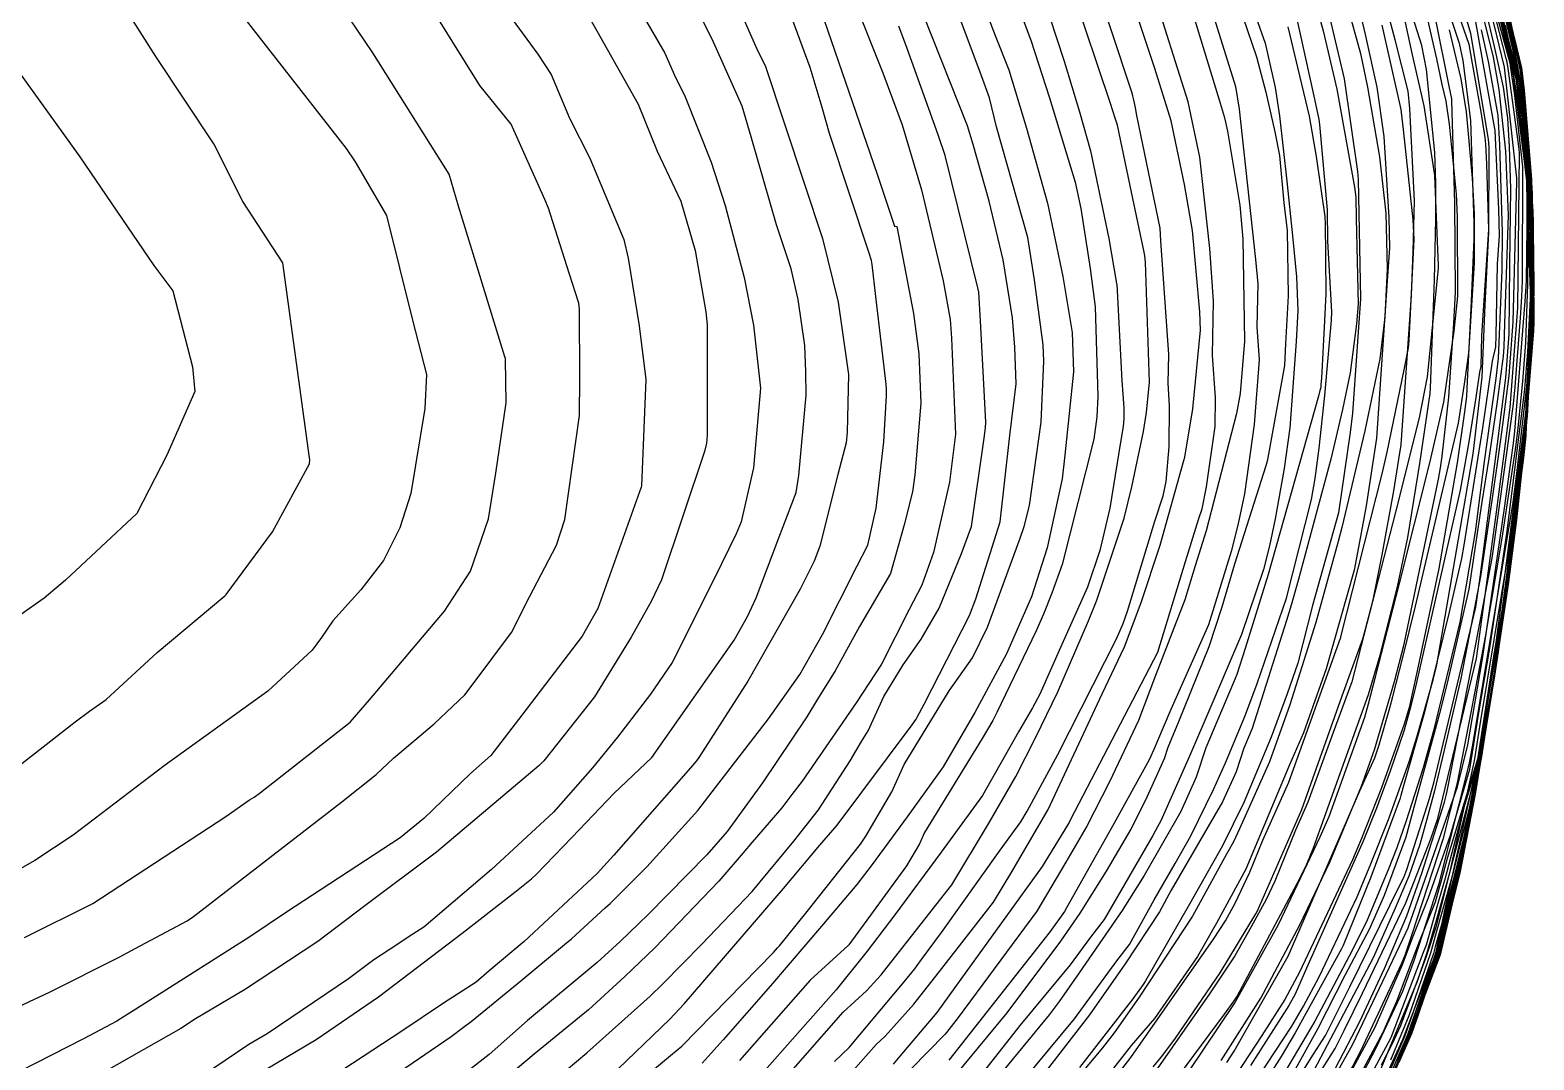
# Model space of a CAD drawing. Extents: x 0 to 298, y 0 to 220.
# Drawn here: x 217.3 to 297.9, y 73.9 to 129.2 of the extents above; entities that cross this region are included whole.
import ezdxf

# ---------------------------------------------------------------- set-up
doc = ezdxf.new("R2010")
doc.units = 0
doc.layers.add('LINES', color=1, linetype='CONTINUOUS')

msp = doc.modelspace()

# ---------------------------------------------------------------- linework, layer by layer
at = {"layer": 'LINES', "color": 1}
for points in [[(247.914, 171.481, 0), (251.782, 166.479, 0), (253.257, 164.548, 0), (253.957, 163.504, 0), (255.899, 160.193, 0), (257.071, 158.055, 0), (262.248, 148.641, 0), (262.6, 147.971, 0), (263.186, 146.784, 0), (264.544, 143.852, 0), (265.547, 141.815, 0), (266.364, 139.93, 0), (268.187, 135.499, 0), (269.994, 131.176, 0), (270.953, 128.641, 0), (271.947, 125.546, 0), (273.328, 121.027, 0), (273.63, 119.604, 0), (274.121, 116.396, 0), (274.393, 114.33, 0), (274.538, 109.534, 0), (274.49, 108.431, 0), (274.32, 107.23, 0)], [(208.904, 168.938, 0), (211.672, 167.575, 0), (215.51, 165.477, 0), (215.884, 165.218, 0), (216.148, 165.076, 0), (216.676, 164.659, 0), (225.592, 156.79, 0), (225.786, 156.598, 0), (229.178, 152.974, 0), (231.908, 150.042, 0), (233.9, 147.457, 0), (237.541, 143.074, 0), (237.543, 143.073, 0), (241.227, 137.938, 0), (243.679, 134.534, 0), (245.176, 132.567, 0), (246.964, 130.298, 0), (247.261, 129.845, 0), (247.659, 129.146, 0), (249.886, 125.208, 0), (250.897, 122.69, 0), (252.16, 119.996, 0), (252.929, 117.364, 0)], [(214.637, 162.115, 0), (219.418, 158.799, 0), (220.904, 157.691, 0), (223.441, 154.968, 0), (227.562, 150.773, 0), (228.015, 150.285, 0), (231.191, 146.13, 0), (232.319, 144.538, 0), (244.49, 127.885, 0), (245.216, 126.809, 0), (246.19, 124.466, 0), (247.287, 122.306, 0), (249.109, 117.944, 0), (249.351, 116.95, 0), (249.94, 113.311, 0), (250.293, 110.43, 0), (250.055, 104.719, 0), (250.039, 104.656, 0), (249.863, 104.153, 0), (247.716, 98.149, 0), (246.877, 96.654, 0), (243.647, 92.416, 0)], [(224.007, 127.763, 0), (219.209, 135.337, 0), (218.692, 136.026, 0), (215.053, 140.302, 0)], [(295.582, 134.068, 0), (296.649, 128.893, 0), (297.344, 125.328, 0), (297.59, 122.239, 0), (297.824, 119.302, 0), (297.835, 115.962, 0), (297.864, 113, 0), (297.669, 110.301, 0), (297.379, 106.636, 0), (296.683, 101.237, 0), (296.169, 97.053, 0), (296.007, 95.81, 0), (295.822, 94.526, 0), (294.775, 88.171, 0), (293.959, 83.943, 0), (293.625, 82.601, 0), (292.91, 79.564, 0), (291.917, 76.968, 0), (291.317, 75.296, 0), (290.239, 72.845, 0)], [(290.578, 73.876, 0), (291.189, 75.207, 0), (291.571, 76.202, 0), (292.923, 79.58, 0), (293.521, 82.563, 0), (294.945, 89.283, 0), (295.123, 90.088, 0), (295.354, 91.571, 0), (296.024, 96.204, 0), (296.866, 102.661, 0), (297.1, 104.566, 0), (297.416, 107.025, 0), (297.803, 111.904, 0), (297.886, 112.907, 0), (297.878, 113.957, 0), (297.861, 119.203, 0), (297.405, 124.933, 0), (297.378, 125.28, 0), (297.335, 125.488, 0), (295.591, 134.492, 0)], [(226.676, 132.504, 0), (234.219, 122.821, 0), (234.692, 122.117, 0), (236.377, 119.228, 0), (237.775, 113.614, 0), (238.526, 110.708, 0), (238.429, 108.876, 0), (237.688, 104.321, 0), (237.093, 102.476, 0), (236.215, 100.725, 0), (235.002, 99.146, 0), (233.501, 97.484, 0), (232.898, 96.594, 0), (232.382, 95.905, 0), (230.02, 93.709, 0), (224.458, 89.693, 0), (219.571, 85.981, 0), (217.519, 84.61, 0), (216.182, 83.868, 0)], [(247.468, 70.703, 0), (251.609, 74.145, 0), (252.224, 74.648, 0), (257.135, 79.688, 0), (257.347, 79.928, 0), (257.461, 80.032, 0), (258.869, 81.8, 0), (261.804, 85.491, 0), (262.084, 85.925, 0), (263.488, 88.304, 0), (264.147, 89.765, 0), (266.569, 93.72, 0), (267.82, 95.492, 0), (268.617, 97.149, 0), (270.366, 101.922, 0), (270.585, 102.537, 0), (270.87, 103.664, 0), (271.504, 108.139, 0), (271.648, 111.409, 0), (271.6, 112.289, 0), (271.139, 115.788, 0), (270.792, 118.06, 0), (269.108, 123.995, 0), (268.724, 125.552, 0), (268.302, 126.731, 0), (265.966, 132.957, 0)], [(260.414, 73.823, 0), (261.19, 74.577, 0), (264.157, 78.113, 0), (264.719, 78.808, 0), (264.855, 78.987, 0), (265.085, 79.299, 0), (266.146, 80.752, 0), (269.307, 85.179, 0), (270.409, 86.701, 0), (270.75, 87.26, 0), (272.385, 90.307, 0), (275.533, 96.52, 0), (275.896, 97.334, 0), (276.123, 98.004, 0), (277.597, 102.833, 0), (278.052, 104.181, 0), (278.207, 104.955, 0), (278.361, 106.821, 0), (278.391, 109.013, 0), (278.308, 110.238, 0), (278.339, 111.771, 0), (277.926, 117.868, 0), (277.877, 118.551, 0), (276.632, 124.6, 0), (276.555, 125.014, 0), (276.525, 125.184, 0), (276.456, 125.517, 0), (276.415, 125.664, 0), (276.357, 125.857, 0), (274.119, 132.614, 0)], [(261.419, 73.353, 0), (262.64, 74.743, 0), (263.121, 75.182, 0), (264.675, 76.911, 0), (266.174, 78.818, 0), (268.945, 82.388, 0), (269.919, 84.011, 0), (271.866, 87.348, 0), (274.778, 93.562, 0), (275.978, 96.085, 0), (276.868, 98.463, 0), (277.882, 101.539, 0), (279.161, 106.08, 0), (279.211, 106.265, 0), (279.641, 108.864, 0), (280.044, 113.074, 0), (280.011, 114.063, 0), (279.612, 118.429, 0), (279.195, 120.898, 0), (278.467, 124.319, 0), (277.601, 127.13, 0), (275.847, 132.417, 0)], [(277.512, 73.542, 0), (277.976, 74.105, 0), (278.698, 75.079, 0), (281.099, 78.586, 0), (283.007, 81.756, 0), (283.098, 81.925, 0), (285.476, 87.358, 0), (287.651, 93.449, 0), (288.75, 96.518, 0), (288.899, 97.029, 0), (289.305, 98.61, 0), (289.784, 101.02, 0), (290.419, 104.457, 0), (290.688, 106.152, 0), (290.804, 106.931, 0), (291.365, 114.939, 0), (291.452, 117.308, 0), (291.519, 120.022, 0), (291.269, 124.983, 0), (291.178, 125.898, 0), (290.492, 128.658, 0), (289.391, 132.769, 0)], [(283.706, 68.902, 0), (287.271, 74.534, 0), (287.753, 75.495, 0), (288.739, 77.497, 0), (291.066, 82.354, 0), (292.4, 85.784, 0), (292.783, 86.874, 0), (293.711, 90.717, 0), (294.849, 95.46, 0), (295.889, 103.035, 0), (296.329, 106.45, 0), (296.659, 108.925, 0), (296.84, 111.272, 0), (297.066, 114.286, 0), (297.151, 122.558, 0), (297.15, 122.814, 0), (296.55, 127.116, 0), (296.493, 127.462, 0), (296.447, 127.655, 0), (295.212, 132.489, 0)], [(287.633, 71.022, 0), (289.487, 74.606, 0), (290.895, 77.607, 0), (291.502, 79.244, 0), (292.858, 83.39, 0), (294.457, 89.766, 0), (294.548, 90.23, 0), (294.644, 90.738, 0), (296.73, 103.282, 0), (296.817, 103.855, 0), (297.009, 105.391, 0), (297.546, 110.056, 0), (297.615, 110.894, 0), (297.783, 114.042, 0), (297.861, 116.135, 0), (297.872, 117.141, 0), (297.725, 122.14, 0), (297.193, 127.153, 0), (297.173, 127.292, 0), (297.157, 127.351, 0), (295.867, 132.375, 0)], [(295.586, 132.415, 0), (296.471, 128.971, 0), (296.913, 127.353, 0), (297.479, 123.493, 0), (297.612, 122.239, 0), (297.649, 120.99, 0), (297.59, 115.55, 0), (297.474, 112.419, 0), (297.316, 110.325, 0), (297.078, 107.835, 0), (296.948, 106.797, 0), (296.223, 102.031, 0), (295.339, 96.716, 0), (294.554, 92.569, 0), (293.813, 88.786, 0), (293.051, 85.747, 0), (291.385, 80.653, 0), (291.141, 79.895, 0), (291.012, 79.521, 0), (290.816, 79.062, 0), (290.33, 78.009, 0), (288.65, 74.428, 0), (287.754, 72.695, 0)], [(290.512, 132.014, 0), (291.409, 127.859, 0), (292.029, 125.115, 0), (292.584, 121.504, 0), (292.597, 121.389, 0), (292.674, 119.584, 0), (292.8, 116.542, 0), (292.801, 116.407, 0), (292.763, 116.049, 0), (292.21, 110.569, 0), (291.772, 108.368, 0), (290.507, 103.321, 0), (288.503, 95.534, 0), (288.167, 94.207, 0), (287.159, 91.483, 0), (285.812, 87.743, 0), (285.147, 86.247, 0), (284.038, 83.517, 0), (283.565, 82.518, 0), (282.762, 81.055, 0), (281.896, 79.499, 0), (280.526, 77.468, 0), (277.22, 72.722, 0)], [(293.348, 131.572, 0), (294.437, 128.431, 0), (294.622, 127.389, 0), (295.081, 124.805, 0), (295.306, 123.421, 0), (295.339, 123.054, 0), (295.394, 122.003, 0), (295.501, 118.489, 0), (295.126, 112.784, 0), (295.093, 111.132, 0), (295.02, 110.819, 0), (294.825, 109.462, 0), (294.447, 107.083, 0), (293.978, 104.49, 0), (291.538, 93.777, 0), (291.259, 92.643, 0), (290.966, 91.621, 0), (290.223, 89.417, 0), (289.491, 87.432, 0), (288.768, 85.652, 0), (285.734, 78.837, 0), (285.13, 77.442, 0), (284.786, 76.838, 0), (282.733, 73.616, 0)], [(288.238, 73.492, 0), (289.42, 75.68, 0), (290.881, 79.039, 0), (291.46, 80.562, 0), (292.263, 82.571, 0), (293.45, 85.978, 0), (294.487, 89.513, 0), (294.978, 92.536, 0), (295.576, 96.018, 0), (296.493, 102.301, 0), (297.453, 109.908, 0), (297.607, 111.915, 0), (297.828, 116.206, 0), (297.751, 119.594, 0), (297.692, 121.759, 0), (297.428, 124.692, 0), (296.993, 127.335, 0), (295.866, 132.079, 0)], [(295.959, 132.289, 0), (297.14, 127.629, 0), (297.225, 127.185, 0), (297.288, 126.496, 0), (297.77, 121.132, 0), (297.9, 116.359, 0), (297.916, 115.643, 0), (297.847, 114.304, 0), (297.757, 111.755, 0), (297.676, 110.139, 0), (296.081, 97.798, 0), (295.9, 96.447, 0), (295.795, 95.803, 0), (294.903, 90.048, 0), (293.271, 84.725, 0), (292.955, 83.531, 0), (292.832, 83.095, 0), (292.629, 82.374, 0), (291.744, 80.163, 0), (290.565, 77.059, 0), (289.835, 75.38, 0), (288.251, 72.448, 0)], [(288.563, 69.1, 0), (291.063, 74.794, 0), (291.299, 75.346, 0), (291.373, 75.564, 0), (292.699, 79.588, 0), (293.695, 83.381, 0), (293.905, 84.198, 0), (295.465, 92.55, 0), (295.91, 95.098, 0), (296.929, 103.675, 0), (297.272, 106.582, 0), (297.395, 107.408, 0), (297.48, 108.213, 0), (297.595, 110.314, 0), (297.81, 113.748, 0), (297.682, 117.125, 0), (297.609, 120.424, 0), (297.438, 122.561, 0), (296.848, 126.688, 0), (295.565, 132.279, 0)], [(289.02, 71.732, 0), (291.685, 78.136, 0), (292.212, 79.678, 0), (292.737, 81.536, 0), (293.381, 83.823, 0), (295.038, 90.087, 0), (295.058, 90.153, 0), (295.069, 90.224, 0), (296.08, 96.362, 0), (296.501, 99.522, 0), (297.385, 106.23, 0), (297.51, 107.408, 0), (297.539, 107.926, 0), (297.893, 114.939, 0), (297.826, 118.877, 0), (297.834, 119.663, 0), (297.422, 125.234, 0), (297.399, 125.486, 0), (297.304, 125.985, 0), (296.205, 131.865, 0)], [(296.239, 131.511, 0), (297.331, 126.291, 0), (297.769, 120.745, 0), (297.876, 119.478, 0), (297.893, 118.82, 0), (297.933, 113.533, 0), (297.907, 113.041, 0), (297.455, 107.555, 0), (297.395, 107.035, 0), (296.225, 98.151, 0), (295.653, 94.71, 0), (294.921, 90.023, 0), (293.178, 82.106, 0), (292.801, 80.328, 0), (292.643, 79.538, 0), (292.285, 78.644, 0), (290.881, 74.986, 0), (289.118, 71.141, 0)], [(289.496, 71.419, 0), (291.165, 75.285, 0), (292.104, 77.955, 0), (292.647, 79.603, 0), (293.377, 82.385, 0), (293.835, 84.17, 0), (293.999, 84.828, 0), (294.228, 86.07, 0), (295.887, 94.956, 0), (296.689, 101.758, 0), (297.161, 104.925, 0), (297.488, 108.012, 0), (297.772, 113.186, 0), (297.812, 113.982, 0), (297.804, 114.428, 0), (297.809, 114.86, 0), (297.706, 119.508, 0), (297.308, 124.484, 0), (297.057, 126.239, 0), (296.511, 128.618, 0), (295.797, 132.059, 0)], [(296.034, 132.248, 0), (297.021, 128.195, 0), (297.275, 127.155, 0), (297.403, 125.966, 0), (297.811, 121.157, 0), (297.91, 117.38, 0), (297.927, 115.076, 0), (297.761, 111.967, 0), (297.501, 108.805, 0), (297.075, 105.112, 0), (296.533, 100.996, 0), (295.059, 92.126, 0), (294.72, 89.959, 0), (293.397, 83.951, 0), (292.666, 81.032, 0), (292.136, 79.414, 0), (290.774, 75.744, 0), (290.324, 74.784, 0), (289.731, 73.638, 0)], [(296.079, 131.597, 0), (296.934, 127.48, 0), (297.235, 125.853, 0), (297.491, 122.494, 0), (297.803, 118.591, 0), (297.828, 117.467, 0), (297.811, 115.911, 0), (297.839, 114.301, 0), (297.694, 111.433, 0), (297.495, 107.811, 0), (296.927, 102.442, 0), (296.106, 96.934, 0), (295.825, 94.545, 0), (295.242, 91.424, 0), (294.356, 86.618, 0), (293.719, 84.072, 0), (292.961, 81.112, 0), (292.641, 79.977, 0), (292.542, 79.624, 0), (291.726, 77.24, 0), (291.012, 75.209, 0), (289.811, 72.426, 0)], [(295.667, 132.25, 0), (296.888, 126.838, 0), (296.974, 126.477, 0), (296.995, 126.313, 0), (297.672, 120.196, 0), (297.757, 115.494, 0), (297.836, 113.387, 0), (297.759, 112.154, 0), (297.368, 106.705, 0), (296.05, 96.238, 0), (295.915, 95.098, 0), (294.111, 84.788, 0), (293.997, 84.177, 0), (293.144, 80.854, 0), (292.803, 79.557, 0), (292.35, 78.181, 0), (291.723, 76.331, 0), (291.359, 75.316, 0), (290.678, 73.769, 0)], [(213.645, 75.386, 0), (218.297, 77.559, 0), (222.04, 79.424, 0), (222.903, 79.893, 0), (225.686, 81.386, 0), (226.028, 81.609, 0), (233.982, 87.77, 0), (235.816, 89.24, 0), (236.748, 90.108, 0), (238.944, 91.949, 0), (240.582, 93.514, 0), (241.09, 94.166, 0), (243.085, 96.856, 0), (244.053, 98.775, 0), (245.507, 101.539, 0), (245.95, 102.921, 0), (246.725, 108.492, 0), (246.758, 110.493, 0), (246.724, 114.209, 0), (246.689, 114.528, 0), (246.177, 116.134, 0), (245.061, 119.635, 0), (244.881, 120.09, 0), (243.068, 124.14, 0), (241.38, 126.208, 0), (238.395, 131.014, 0)], [(228.202, 72.394, 0), (232.601, 75.012, 0), (235.953, 77.302, 0), (240.444, 80.711, 0), (243.27, 82.915, 0), (244.16, 83.635, 0), (244.409, 83.87, 0), (246.344, 85.876, 0), (248.592, 88.226, 0), (250.609, 90.151, 0), (255.027, 96.445, 0), (255.746, 97.708, 0), (256.216, 98.71, 0), (257.417, 101.933, 0), (258.363, 104.365, 0), (258.501, 105.28, 0), (258.897, 109.587, 0), (258.882, 110.835, 0), (258.815, 112.256, 0), (258.462, 114.725, 0), (258.079, 116.373, 0), (257.3, 118.724, 0), (255.946, 123.464, 0), (255.456, 125.098, 0), (253.913, 128.529, 0), (252.796, 130.839, 0)], [(254.933, 131.147, 0), (256.296, 128.052, 0), (256.688, 127.292, 0), (258.793, 120.965, 0), (259.768, 117.991, 0), (260.616, 114.576, 0), (261.155, 110.708, 0), (261.087, 107.6, 0), (261.031, 107.033, 0), (260.583, 105.329, 0), (259.632, 101.487, 0), (259.316, 100.686, 0), (258.575, 99.174, 0), (255.757, 94.245, 0), (253.176, 90.191, 0), (253.006, 89.968, 0), (252.692, 89.589, 0), (248.581, 84.896, 0), (247.672, 83.922, 0), (243.761, 80.264, 0), (241.894, 78.703, 0), (241.192, 78.081, 0), (239.432, 76.963, 0), (237.207, 75.455, 0), (232.474, 72.36, 0)], [(249.317, 131.376, 0), (251.306, 127.946, 0), (251.88, 126.643, 0), (252.366, 125.7, 0), (253.794, 122.088, 0), (254.55, 119.765, 0), (255.571, 115.903, 0), (256.07, 113.354, 0), (256.436, 109.967, 0), (256.06, 105.69, 0), (255.398, 102.796, 0), (255.141, 102.144, 0), (253.961, 99.733, 0), (251.703, 95.236, 0), (250.535, 93.542, 0), (248.771, 91.23, 0), (247.424, 89.6, 0), (245.342, 87.216, 0), (242.016, 84.129, 0), (238.389, 81.044, 0), (237.6, 80.543, 0)], [(259.278, 131.39, 0), (262.705, 121.455, 0), (263.638, 118.663, 0), (263.76, 118.635, 0), (264.641, 113.98, 0), (264.944, 111.807, 0), (265.048, 109.163, 0), (264.72, 105.318, 0), (264.597, 104.404, 0), (264.149, 102.626, 0), (263.409, 100.017, 0), (261.745, 97.17, 0), (260.446, 94.805, 0), (259.495, 93.276, 0), (258.934, 92.324, 0), (256.548, 88.778, 0), (254.654, 86.17, 0), (253.564, 84.923, 0), (250.416, 81.725, 0), (248.922, 80.266, 0), (247.672, 79.145, 0), (243.951, 76.033, 0), (241.89, 74.205, 0), (240.669, 73.261, 0)], [(261.378, 130.991, 0), (263.012, 126.891, 0), (264.045, 124.096, 0), (265.087, 120.617, 0), (266.245, 115.72, 0), (266.609, 113.654, 0), (266.687, 112.655, 0), (266.895, 107.495, 0), (266.573, 104.918, 0), (265.727, 101.152, 0), (265.092, 99.403, 0), (264.418, 98.085, 0), (262.932, 95.146, 0), (261.567, 93.073, 0), (258.685, 88.874, 0), (258.126, 88.152, 0), (257.593, 87.447, 0), (255.99, 85.6, 0), (255.508, 85.031, 0), (254.207, 83.512, 0), (250.766, 79.937, 0), (249.164, 78.384, 0), (247.217, 76.595, 0), (244.303, 74.232, 0), (241.952, 72.262, 0)], [(268.206, 131.051, 0), (269.026, 128.893, 0), (269.758, 127.058, 0), (270.709, 123.916, 0), (271.836, 119.899, 0), (272.653, 115.964, 0), (273.156, 112.962, 0), (273.232, 110.838, 0), (272.77, 106.363, 0), (272.632, 105.107, 0), (271.819, 101.4, 0), (270.985, 98.769, 0), (269.634, 95.716, 0), (267.941, 92.56, 0), (266.245, 89.639, 0), (264.319, 86.965, 0), (262.424, 84.401, 0), (261.614, 83.33, 0), (259.827, 81.216, 0), (256.984, 77.897, 0), (254.437, 74.999, 0), (253.316, 73.733, 0)], [(263.57, 73.687, 0), (263.929, 74.114, 0), (265.918, 76.452, 0), (267.2, 78.247, 0), (271.577, 84.289, 0), (272.93, 86.511, 0), (272.977, 86.598, 0), (273.093, 86.829, 0), (277.751, 95.804, 0), (279.25, 100.659, 0), (279.959, 102.981, 0), (280.13, 103.487, 0), (280.366, 104.665, 0), (280.825, 107.904, 0), (280.846, 109.44, 0), (280.689, 111.745, 0), (280.747, 114.629, 0), (280.555, 117.464, 0), (280.004, 122.36, 0), (279.387, 125.338, 0), (277.474, 131.396, 0)], [(282.651, 130.909, 0), (283.52, 128.484, 0), (284.043, 126.109, 0), (284.286, 124.59, 0), (284.671, 121.072, 0), (284.986, 118.136, 0), (285.188, 115.942, 0), (285.26, 114.138, 0), (285.171, 112.477, 0), (284.83, 107.842, 0), (284.542, 105.647, 0), (284.045, 102.955, 0), (283.739, 101.502, 0), (283.421, 100.227, 0), (282.251, 96.747, 0), (280.702, 93.14, 0), (279.459, 90.22, 0), (277.916, 86.742, 0), (277.743, 86.428, 0), (277.482, 85.965, 0), (274.883, 81.458, 0), (274.138, 80.504, 0), (273.06, 79.02, 0), (270.36, 75.768, 0), (266.878, 71.34, 0)], [(270.138, 89.125, 0), (271.203, 91.196, 0), (272.389, 93.663, 0), (274.044, 97.487, 0), (274.478, 98.583, 0), (275.943, 102.999, 0), (276.36, 104.669, 0), (276.987, 107.635, 0), (277.158, 108.664, 0), (277.314, 110.296, 0), (277.097, 116.726, 0), (277.066, 117.067, 0), (277.033, 117.26, 0), (276.348, 120.481, 0), (275.587, 124.073, 0), (275.47, 124.458, 0), (275.216, 125.248, 0), (273.165, 131.383, 0)], [(286.052, 131.232, 0), (286.624, 129.145, 0), (287.366, 126.017, 0), (288.304, 120.747, 0), (288.378, 120.222, 0), (288.4, 119.094, 0), (288.503, 114.467, 0), (288.408, 113.418, 0), (288.076, 110.791, 0), (287.671, 108.815, 0), (287.038, 106.164, 0), (285.284, 99.637, 0), (284.912, 98.319, 0), (284.658, 97.495, 0), (282.813, 91.695, 0), (282.366, 90.64, 0), (281.953, 89.375, 0), (281.227, 87.771, 0), (278.481, 83.02, 0), (277.851, 81.871, 0), (275.999, 79.077, 0), (274.094, 76.339, 0), (270.784, 72.055, 0)], [(293.14, 130.84, 0), (293.921, 128.486, 0), (294.111, 127.55, 0), (294.524, 124.331, 0), (294.681, 119.906, 0), (294.712, 118.836, 0), (294.717, 117.938, 0), (294.546, 114.245, 0), (294.343, 110.342, 0), (294.31, 109.528, 0), (294.212, 108.697, 0), (293.813, 105.963, 0), (292.827, 100.282, 0), (291.715, 95.045, 0), (291.32, 93.154, 0), (291.238, 92.835, 0), (290.975, 91.934, 0), (289.763, 88.517, 0), (288.685, 85.796, 0), (288.205, 84.655, 0), (285.35, 78.632, 0), (284.564, 77.159, 0), (283.342, 75.226, 0), (280.952, 71.59, 0)], [(294.893, 131.207, 0), (295.75, 127.727, 0), (296.057, 125.988, 0), (296.404, 122.686, 0), (296.558, 119.249, 0), (296.349, 113.434, 0), (296.317, 112.172, 0), (296.281, 111.687, 0), (295.956, 109.26, 0), (295.516, 106.198, 0), (295.145, 103.859, 0), (294.442, 99.175, 0), (293.275, 94.135, 0), (292.873, 92.5, 0), (292.684, 91.839, 0), (291.486, 87.471, 0), (291.053, 85.879, 0), (289.894, 82.744, 0), (289.107, 80.957, 0), (287.805, 78.487, 0), (286.322, 75.574, 0), (285.059, 73.284, 0)], [(295.317, 131.408, 0), (296.338, 127.194, 0), (296.984, 121.394, 0), (297, 121.243, 0), (297.003, 121.177, 0), (296.999, 121.065, 0), (296.805, 113.522, 0), (296.592, 110.62, 0), (296.24, 107.996, 0), (295.994, 106.178, 0), (295.697, 104.055, 0), (295.061, 99.865, 0), (294.566, 97.248, 0), (294.007, 94.393, 0), (293.113, 90.532, 0), (292.599, 88.36, 0), (292.182, 86.838, 0), (291.814, 85.485, 0), (291.227, 83.78, 0), (290.489, 82.059, 0), (289.312, 79.387, 0), (285.068, 71.337, 0)], [(296.46, 130.81, 0), (297.312, 126.336, 0), (297.774, 121.287, 0), (297.834, 120.474, 0), (297.833, 120.36, 0), (297.92, 115.258, 0), (297.716, 111.225, 0), (297.578, 108.46, 0), (296.94, 103.525, 0), (295.99, 96.405, 0), (295.432, 93.014, 0), (294.98, 90.1, 0), (294.154, 87.406, 0), (293.168, 83.677, 0), (292.785, 82.315, 0), (292.149, 80.066, 0), (292.029, 79.763, 0), (290.259, 75.107, 0), (290.247, 75.076, 0), (290.243, 75.07, 0), (285.959, 67.131, 0)], [(248.349, 72.986, 0), (251.572, 76.11, 0), (252.356, 76.924, 0), (257.668, 83.123, 0), (259.633, 85.449, 0), (260.563, 86.519, 0), (264.573, 91.903, 0), (264.785, 92.197, 0), (264.848, 92.307, 0), (265.228, 93.015, 0), (267.657, 97.76, 0), (267.985, 98.664, 0), (269.295, 102.788, 0), (269.819, 107.431, 0), (270.165, 110.203, 0), (270.086, 112.167, 0), (269.963, 113.748, 0), (269.453, 116.855, 0), (268.709, 120.005, 0), (267.856, 123.042, 0), (267.553, 124.044, 0), (265.202, 129.942, 0)], [(271.945, 129.905, 0), (272.738, 127.512, 0), (273.562, 124.79, 0), (274.146, 122.708, 0), (275.124, 117.996, 0), (275.545, 115.586, 0), (275.553, 115.541, 0), (275.83, 110.357, 0), (275.881, 109.637, 0), (275.93, 108.914, 0), (275.926, 108.732, 0), (275.936, 108.586, 0), (275.933, 108.326, 0), (275.899, 107.911, 0), (275.75, 107.067, 0), (275.186, 103.521, 0), (274.646, 101.257, 0), (273.982, 99.296, 0), (272.607, 96.21, 0), (271.429, 93.548, 0), (271.035, 92.813, 0), (270.281, 91.515, 0), (268.357, 88.115, 0), (266.134, 85.07, 0), (263.64, 81.694, 0), (262.165, 79.746, 0), (260.499, 77.683, 0), (258.164, 75.026, 0), (256.675, 73.345, 0)], [(279.591, 130.187, 0), (281.051, 125.446, 0), (281.324, 124.538, 0), (281.39, 124.243, 0), (281.488, 123.758, 0), (282.159, 119.791, 0), (282.325, 117.978, 0), (282.414, 112.483, 0), (282.169, 109.68, 0), (281.984, 108.605, 0), (280.352, 102.303, 0), (279.756, 100.437, 0), (279.213, 98.604, 0), (277.63, 94.549, 0), (276.724, 92.127, 0), (275.161, 88.84, 0), (273.946, 86.462, 0), (272.822, 84.533, 0), (271.26, 81.899, 0), (267.042, 76.197, 0), (266.548, 75.541, 0), (266.348, 75.298, 0), (264.505, 73.418, 0)], [(280.603, 130.392, 0), (281.92, 126.15, 0), (282.115, 124.938, 0), (282.908, 117.688, 0), (282.996, 116.875, 0), (283.117, 115.558, 0), (283.071, 113.252, 0), (283.191, 111.485, 0), (282.932, 108.019, 0), (282.403, 104.288, 0), (282.052, 102.623, 0), (281.696, 101.196, 0), (280.475, 97.265, 0), (278.459, 92.721, 0), (277.734, 91.033, 0), (277.538, 90.571, 0), (277.294, 90.022, 0), (275.333, 86.459, 0), (272.865, 82.075, 0), (272.744, 81.878, 0), (271.975, 80.815, 0), (266.542, 73.906, 0)], [(282.309, 129.89, 0), (283.055, 127.748, 0), (283.552, 125.846, 0), (284.032, 123.715, 0), (284.288, 122.45, 0), (284.518, 119.914, 0), (284.701, 118.431, 0), (284.75, 114.927, 0), (284.61, 112.345, 0), (284.551, 111.189, 0), (283.688, 106.419, 0), (283.625, 106.051, 0), (283.56, 105.803, 0), (281.873, 100.517, 0), (281.19, 98.214, 0), (280.491, 96.077, 0), (278.875, 92.057, 0), (278.296, 90.689, 0), (278.094, 90.071, 0), (277.104, 87.86, 0), (276.311, 86.307, 0), (274.991, 84.04, 0), (273.578, 81.791, 0), (272.54, 80.282, 0), (269.653, 76.449, 0), (267.013, 73.239, 0)], [(267.613, 69.282, 0), (273.289, 76.117, 0), (275.556, 79.235, 0), (276.241, 80.114, 0), (277.558, 82.506, 0), (278.681, 84.453, 0), (279.521, 85.944, 0), (280.74, 88.425, 0), (281.38, 89.868, 0), (282.433, 92.341, 0), (283.094, 94.118, 0), (284.656, 98.695, 0), (285.997, 103.993, 0), (286.205, 105.116, 0), (286.418, 106.748, 0), (286.724, 109.582, 0), (287.067, 113.619, 0), (287.097, 114.063, 0), (286.885, 117.851, 0), (286.856, 119.53, 0), (286.449, 124.118, 0), (286.41, 124.387, 0), (286.18, 125.48, 0), (285.145, 130.18, 0)], [(287.944, 130.381, 0), (288.633, 127.926, 0), (289.014, 126.115, 0), (289.647, 122.391, 0), (289.982, 119.354, 0), (290.063, 116.363, 0), (289.942, 113.78, 0), (289.659, 111.542, 0), (288.867, 107.677, 0), (287.629, 102.495, 0), (287.427, 101.743, 0), (286.233, 97.383, 0), (284.847, 92.981, 0), (283.743, 89.916, 0), (282.144, 86.316, 0), (281.825, 85.612, 0), (281.446, 84.956, 0), (279.621, 81.626, 0), (276.748, 77.292, 0), (275.407, 75.367, 0), (274.794, 74.569, 0), (273.852, 73.449, 0)], [(278.573, 72.041, 0), (281.878, 76.941, 0), (283.968, 80.695, 0), (284.231, 81.175, 0), (286.467, 85.896, 0), (286.954, 86.982, 0), (288.861, 92.314, 0), (289.065, 93.028, 0), (289.433, 94.481, 0), (290.702, 99.414, 0), (292.341, 105.956, 0), (293.107, 109.218, 0), (293.216, 109.959, 0), (293.652, 113.028, 0), (293.846, 114.9, 0), (293.829, 119.151, 0), (293.778, 120.382, 0), (293.411, 124.141, 0), (293.222, 125.37, 0), (293.018, 126.273, 0), (292.723, 127.64, 0), (292.045, 130.617, 0)], [(281.162, 73.881, 0), (283.281, 77.233, 0), (285.375, 81.16, 0), (286.976, 84.535, 0), (288.691, 88.612, 0), (289.385, 90.549, 0), (290.458, 94.233, 0), (290.97, 96.228, 0), (292.822, 105.086, 0), (292.919, 105.699, 0), (293.011, 106.315, 0), (293.365, 109.485, 0), (293.64, 113.44, 0), (293.718, 115.116, 0), (293.69, 119.899, 0), (293.532, 125.4, 0), (293.522, 125.502, 0), (293.385, 126.182, 0), (292.632, 129.905, 0)], [(286.883, 130.273, 0), (287.682, 126.876, 0), (287.748, 126.563, 0), (288.47, 121.588, 0), (288.508, 121.162, 0), (288.621, 114.777, 0), (288.622, 114.757, 0), (288.258, 109.401, 0), (288.192, 108.63, 0), (288.079, 107.584, 0), (287.441, 103.278, 0), (286.047, 98.299, 0), (285.266, 95.214, 0), (284.701, 93.56, 0), (283.835, 91.229, 0), (282.374, 87.736, 0)], [(283.579, 70.195, 0), (286.115, 74.219, 0), (286.753, 75.227, 0), (288.065, 77.841, 0), (290.746, 83.286, 0), (290.95, 83.712, 0), (291.111, 84.127, 0), (292.325, 87.947, 0), (292.579, 88.849, 0), (294.232, 95.744, 0), (294.825, 98.214, 0), (295.064, 99.951, 0), (295.828, 105.884, 0), (295.974, 106.977, 0), (296.422, 110.526, 0), (296.598, 112.87, 0), (296.636, 116.588, 0), (296.695, 120.667, 0), (296.62, 122.932, 0), (296.535, 124.462, 0), (296.303, 126.126, 0), (295.821, 128.296, 0), (295.37, 130.199, 0)], [(287.287, 73.481, 0), (288.599, 75.986, 0), (289.91, 78.829, 0), (291.119, 81.651, 0), (291.911, 83.947, 0), (293.13, 87.741, 0), (293.217, 88.11, 0), (293.29, 88.428, 0), (294.56, 94.909, 0), (295.685, 100.851, 0), (295.818, 101.728, 0), (296.519, 106.743, 0), (296.843, 109.132, 0), (296.93, 110.041, 0), (297.209, 113.734, 0), (297.293, 114.871, 0), (297.315, 115.732, 0), (297.347, 121.844, 0), (296.909, 125.669, 0), (296.653, 127.414, 0), (295.784, 130.591, 0)], [(289.664, 71.413, 0), (291.339, 75.33, 0), (291.861, 76.872, 0), (292.751, 79.572, 0), (293.42, 82.118, 0), (293.951, 84.187, 0), (294.788, 88.669, 0), (295.912, 95.098, 0), (296.916, 103.551, 0), (297.435, 107.664, 0), (297.588, 109.805, 0), (297.823, 113.567, 0), (297.58, 120, 0), (297.563, 120.932, 0), (297.429, 122.145, 0), (296.839, 126.728, 0), (296.029, 130.149, 0)], [(216.955, 80.477, 0), (220.623, 82.305, 0), (227.756, 86.984, 0), (229.037, 87.869, 0), (229.281, 88.016, 0), (229.623, 88.263, 0), (234.426, 92.034, 0), (235.473, 93.241, 0), (239.494, 98.007, 0), (240.888, 100.142, 0), (241.846, 102.961, 0), (242.252, 105.411, 0), (242.793, 109.182, 0), (242.765, 111.513, 0), (242.764, 111.526, 0), (242.762, 111.539, 0), (242.757, 111.559, 0), (242.727, 111.655, 0), (240.247, 119.733, 0), (239.745, 121.452, 0), (235.646, 127.968, 0), (234.414, 129.793, 0)], [(230.738, 68.942, 0), (239.854, 75.171, 0), (240.505, 75.665, 0), (240.915, 75.984, 0), (243.589, 78.151, 0), (245.932, 80.115, 0), (246.295, 80.409, 0), (248.113, 82.08, 0), (248.381, 82.303, 0), (250.352, 84.274, 0), (253.084, 87.296, 0), (254.028, 88.544, 0), (256.864, 92.214, 0), (258.544, 94.608, 0), (259.762, 96.751, 0), (261.612, 100.392, 0), (262.192, 101.544, 0), (262.64, 103.524, 0), (263.061, 107.081, 0), (263.209, 109.553, 0), (263.205, 109.878, 0), (263.191, 110.177, 0), (262.636, 114.892, 0), (262.436, 116.604, 0), (262.417, 116.71, 0), (262.39, 116.825, 0), (262.272, 117.217, 0), (260.149, 123.626, 0), (259.748, 125.03, 0), (259.106, 127.174, 0), (258.121, 129.844, 0)], [(246.009, 73.363, 0), (247.132, 74.302, 0), (250.52, 77.34, 0), (251.184, 77.989, 0), (253.286, 80.125, 0), (256.001, 82.948, 0), (258.223, 85.662, 0), (259.55, 87.33, 0), (261.255, 89.969, 0), (261.868, 91.01, 0), (262.222, 91.578, 0), (263.05, 93.412, 0), (264.091, 95.112, 0), (265.07, 96.499, 0), (266.034, 98.169, 0), (267.227, 101.094, 0), (267.754, 102.537, 0), (268.44, 107.292, 0), (268.519, 107.847, 0), (268.531, 108.135, 0), (268.237, 113.581, 0), (268.152, 115.117, 0), (268.108, 115.35, 0), (266.35, 122.454, 0), (266.34, 122.456, 0), (265.969, 123.567, 0), (264.312, 128.196, 0), (263.864, 129.389, 0)], [(284.733, 129.364, 0), (285.269, 127.103, 0), (285.87, 124.572, 0), (286.257, 122.398, 0), (286.708, 119.18, 0), (286.723, 119.016, 0), (286.736, 118.91, 0), (286.777, 115.055, 0), (286.698, 113.589, 0), (286.54, 110.509, 0), (286.508, 110.159, 0), (286.494, 110.041, 0), (286.475, 109.952, 0), (286.447, 109.834, 0), (286.368, 109.541, 0), (283.673, 99.973, 0), (282.444, 95.989, 0), (281.992, 94.606, 0), (281.815, 94.166, 0), (280.331, 90.665, 0), (279.815, 89.082, 0), (278.99, 87.239, 0), (277.024, 83.81, 0), (275.846, 81.933, 0), (273.544, 78.589, 0), (272.468, 77.042, 0), (271.927, 76.342, 0), (268.599, 72.286, 0)], [(288.657, 129.861, 0), (288.874, 128.94, 0), (289.504, 126.123, 0), (289.887, 123.474, 0), (290.151, 119.124, 0), (290.177, 117.494, 0), (290.046, 115.462, 0), (289.483, 107.29, 0), (288.94, 103.647, 0), (288.584, 101.725, 0), (288.281, 100.201, 0), (286.796, 94.897, 0), (285.571, 91.463, 0), (284.82, 89.748, 0), (282.482, 84.151, 0), (280.903, 81.258, 0), (280.243, 80.088, 0), (279.887, 79.472, 0), (277.584, 76.13, 0), (276.321, 74.697, 0), (273.933, 71.611, 0)], [(277.682, 71.456, 0), (281.33, 76.373, 0), (281.856, 77.081, 0), (281.999, 77.307, 0), (285.401, 83.687, 0), (285.746, 84.415, 0), (286.116, 85.294, 0), (289.067, 93.533, 0), (289.679, 95.631, 0), (290.62, 99.301, 0), (291.175, 101.956, 0), (291.804, 105.926, 0), (292.364, 109.684, 0), (292.384, 109.967, 0), (292.6, 115.784, 0), (292.679, 119.039, 0), (292.668, 120.962, 0), (292.621, 122.606, 0), (292.171, 127.074, 0), (291.912, 128.36, 0), (291.432, 129.869, 0)], [(281.362, 70.295, 0), (284.952, 75.734, 0), (285.573, 76.797, 0), (286.413, 78.374, 0), (288.453, 82.666, 0), (289.188, 84.432, 0), (290.168, 86.907, 0), (291.253, 89.966, 0), (291.657, 91.237, 0), (292.526, 94.316, 0), (292.717, 95.115, 0), (293.88, 101.862, 0), (294.657, 106.336, 0), (294.693, 106.586, 0), (295.162, 110.551, 0), (295.321, 114.434, 0), (295.523, 118.329, 0), (295.529, 122.831, 0), (295.517, 123.169, 0), (295.483, 123.431, 0), (294.557, 129.01, 0), (294.347, 129.669, 0)], [(281.456, 73.783, 0), (281.861, 74.383, 0), (282.323, 75.214, 0), (284.751, 79.477, 0), (288.594, 88.354, 0), (289.392, 90.136, 0), (289.637, 90.819, 0), (290.208, 92.817, 0), (290.362, 93.428, 0), (290.897, 95.506, 0), (291.587, 98.262, 0), (293.893, 108.085, 0), (294.22, 110.314, 0), (294.437, 111.84, 0), (294.741, 116.679, 0), (294.739, 119.321, 0), (294.639, 121.235, 0), (294.313, 124.795, 0), (294.026, 126.56, 0), (293.402, 129.201, 0)], [(294.791, 129.632, 0), (295.724, 124.387, 0), (295.829, 123.792, 0), (296.026, 119.566, 0), (296.069, 118.154, 0), (295.968, 116.62, 0), (295.891, 112.8, 0), (295.866, 112.187, 0), (295.686, 111.421, 0), (295.171, 107.83, 0), (294.171, 101.534, 0), (294.042, 100.819, 0), (293.369, 97.866, 0), (292.066, 92.571, 0), (290.897, 88.492, 0), (290.791, 88.105, 0), (290.753, 87.964, 0), (290.47, 87.2, 0), (289.186, 83.721, 0), (287.696, 80.048, 0), (287.614, 79.886, 0), (285.121, 75.366, 0), (284.378, 74.108, 0), (283.711, 73.063, 0)], [(295.109, 129.202, 0), (295.487, 127.5, 0), (295.991, 124.606, 0), (296.08, 123.023, 0), (296.236, 118.315, 0), (296.206, 116.278, 0), (296.013, 111.573, 0), (295.885, 110.493, 0), (295.265, 106.038, 0), (294.785, 102.253, 0), (293.951, 97.417, 0), (292.553, 91.582, 0), (291.991, 89.592, 0), (291.088, 86.749, 0), (290.573, 85.297, 0), (290.107, 84.122, 0), (288.981, 81.414, 0), (288.377, 80.186, 0), (288.022, 79.48, 0), (286.172, 76.001, 0), (284.557, 73.241, 0)], [(284.777, 88.83, 0), (287.559, 96.548, 0), (287.57, 96.584, 0), (287.582, 96.628, 0), (289.784, 105.372, 0), (290.063, 106.539, 0), (290.967, 110.95, 0), (291.202, 112.133, 0), (291.241, 112.519, 0), (291.502, 117.959, 0), (291.458, 119, 0), (290.936, 123.847, 0), (290.836, 124.756, 0), (290.806, 124.931, 0), (290.623, 125.802, 0), (289.8, 129.445, 0)], [(287.436, 73.349, 0), (288.222, 74.753, 0), (290.898, 80.403, 0), (291.182, 80.996, 0), (291.229, 81.117, 0), (293.841, 88.568, 0), (294.387, 90.828, 0), (295.18, 95.445, 0), (296.359, 103.524, 0), (296.715, 106.12, 0), (296.83, 107.016, 0), (296.917, 107.665, 0), (297.455, 114.645, 0), (297.534, 115.701, 0), (297.564, 118.6, 0), (297.558, 122.356, 0), (297.471, 122.981, 0), (296.743, 127.398, 0), (296.156, 129.867, 0)], [(288.579, 69.035, 0), (291.338, 75.306, 0), (292.815, 79.419, 0), (292.838, 79.489, 0), (292.856, 79.542, 0), (292.869, 79.591, 0), (292.909, 79.748, 0), (293.984, 84.069, 0), (294.357, 86.002, 0), (295.054, 90.235, 0), (295.961, 95.423, 0), (296.266, 97.908, 0), (297.341, 106.247, 0), (297.42, 107.242, 0), (297.85, 113.197, 0), (297.798, 118.479, 0), (297.78, 119.459, 0), (297.72, 120, 0), (297.194, 125.792, 0), (296.414, 129.45, 0)], [(296.578, 129.664, 0), (297.321, 125.642, 0), (297.654, 121.285, 0), (297.834, 118.851, 0), (297.819, 117.394, 0), (297.866, 114.62, 0), (297.616, 109.679, 0), (297.503, 107.609, 0), (297.004, 102.9, 0), (296.546, 99.422, 0), (295.895, 95.027, 0), (295.557, 92.989, 0), (294.712, 88.409, 0), (293.752, 84.568, 0), (293.594, 83.969, 0), (292.689, 80.757, 0), (292.377, 79.651, 0), (291.224, 76.278, 0), (290.232, 73.896, 0)], [(215.731, 128.239, 0), (219.926, 122.376, 0), (223.894, 116.556, 0), (224.911, 115.194, 0), (225.976, 111.109, 0), (226.093, 109.785, 0), (224.589, 106.373, 0), (222.981, 103.245, 0), (219.166, 99.655, 0), (218.005, 98.689, 0), (215.462, 96.903, 0)], [(216.823, 89.815, 0), (219.671, 92.064, 0), (220.454, 92.631, 0), (221.339, 93.256, 0), (224.078, 95.777, 0), (227.713, 98.828, 0), (227.741, 98.856, 0), (227.783, 98.9, 0), (230.261, 102.251, 0), (232.242, 105.911, 0), (232.273, 106.147, 0), (232.243, 106.237, 0), (230.825, 116.698, 0), (228.666, 119.983, 0), (227.117, 123.087, 0), (224.007, 127.763, 0)], [(252.929, 117.364, 0), (253.505, 114.061, 0), (253.583, 113.365, 0), (253.589, 107.441, 0), (253.546, 107.007, 0), (253.437, 106.577, 0), (251.13, 99.678, 0), (250.583, 98.513, 0), (249.499, 96.608, 0), (247.531, 93.398, 0), (244.812, 89.965, 0), (244.703, 89.852, 0), (244.675, 89.822, 0), (244.561, 89.72, 0), (239.065, 85.062, 0), (235.22, 82.187, 0), (232.701, 80.271, 0), (228.752, 77.682, 0), (226.125, 76.119, 0), (225.349, 75.605, 0), (219.269, 72.152, 0)], [(274.32, 107.23, 0), (272.619, 100.512, 0), (272.068, 98.965, 0), (271.625, 97.846, 0), (271.237, 96.949, 0), (269.116, 92.558, 0), (268.897, 92.132, 0), (268.336, 91.167, 0), (265.245, 86.118, 0), (264.976, 85.521, 0), (264.276, 84.335, 0), (261.179, 80.094, 0), (261.15, 80.057, 0), (261.145, 80.052, 0), (259.111, 78.2, 0), (255.319, 73.882, 0)], [(243.647, 92.416, 0), (241.968, 90.249, 0), (240.877, 89.292, 0), (238.382, 86.879, 0), (237.111, 85.83, 0), (231.013, 81.838, 0), (229.055, 80.527, 0), (223.813, 77.201, 0), (221.906, 76.002, 0), (220.122, 75.041, 0), (214.145, 72.009, 0)], [(257.687, 72.841, 0), (260.875, 76.472, 0), (262.133, 77.617, 0), (262.912, 78.484, 0), (266.044, 82.47, 0), (266.698, 83.312, 0), (268.667, 86.594, 0), (270.138, 89.125, 0)], [(274.288, 71.409, 0), (276.313, 74.044, 0), (280.742, 80.401, 0), (281.391, 81.381, 0), (281.912, 82.331, 0), (282.695, 83.996, 0), (283.394, 85.714, 0), (284.777, 88.83, 0)], [(282.374, 87.736, 0), (281.232, 85.411, 0), (279.462, 82.271, 0), (277.095, 78.167, 0), (277.015, 78.02, 0), (276.973, 77.967, 0), (276.409, 77.191, 0), (273.56, 73.509, 0)], [(237.6, 80.543, 0), (236.993, 80.131, 0), (235.702, 79.287, 0), (234.337, 78.261, 0), (229.974, 75.31, 0), (228.985, 74.741, 0), (226.451, 73.023, 0)]]:
    msp.add_polyline3d(points, dxfattribs=at)

doc.saveas('drawing.dxf')
